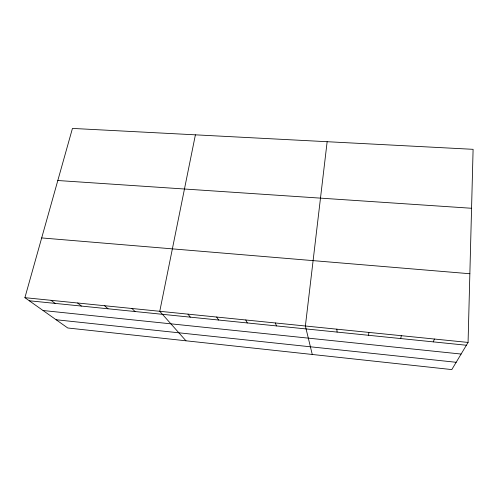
<?xml version="1.0" encoding="UTF-8"?>
<svg xmlns="http://www.w3.org/2000/svg" width="498" height="498" viewBox="0 0 498 498"><rect width="100%" height="100%" fill="white"/><g stroke="black" fill="none" stroke-linecap="round" stroke-linejoin="round"><path stroke-width="0.75" d="M468.07 342.431L473.1 149.325L72.447 128.416L24.9 297.673L67.772 327.995L451.804 369.584L468.07 342.431L24.9 297.673M368.626 335.297L368.831 332.409M327.149 141.712L305.38 326.003L312.265 354.476M195.403 134.834L159.765 311.294L185.959 340.794M400.672 338.559L401.351 335.696M433.254 341.871L434.43 339.032M57.812 180.513L471.562 208.27M41.683 237.932L469.863 273.738M29.276 300.767L466.389 345.245M43.071 310.522L461.111 354.047M56.112 319.747L456.174 362.289M51.07 300.313L55.129 303.394M77.632 302.996L81.367 306.065M104.599 305.722L107.991 308.772M131.97 308.486L135.014 311.524M187.989 314.145L190.304 317.151M216.655 317.039L218.585 320.027M245.763 319.977L247.301 322.953M275.338 322.965L276.471 325.916M336.841 329.178L337.102 332.091"/></g></svg>
